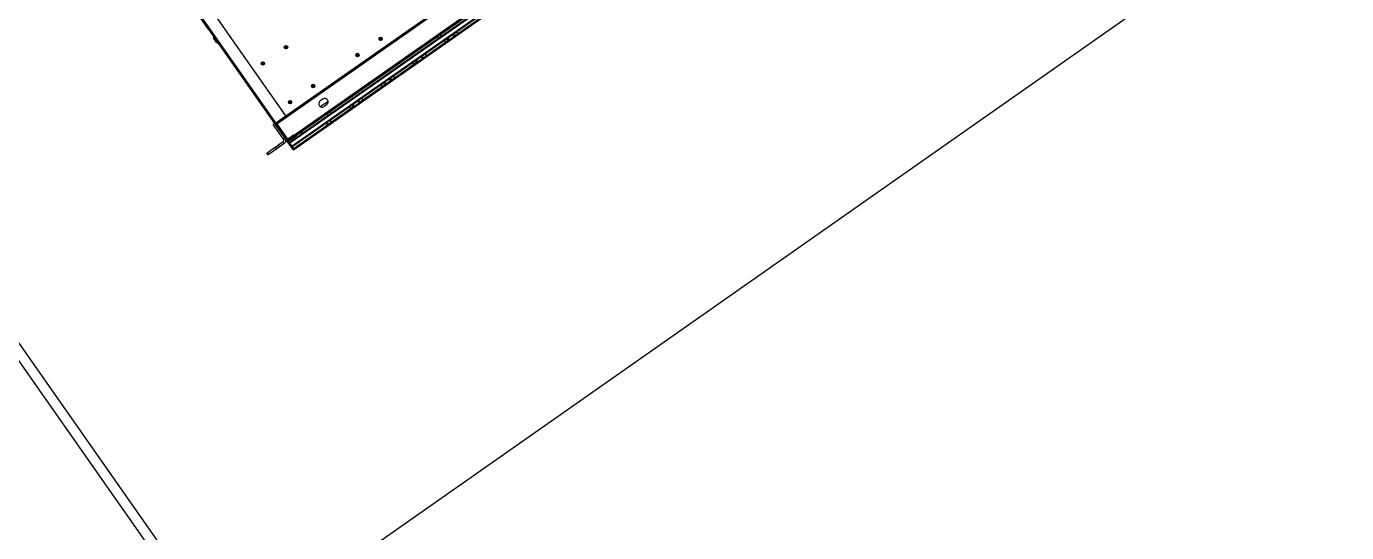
# Model space of a CAD drawing. Header units: millimetres. Extents: x 152904052 to 153933663, y 538271515 to 539240469.
# Drawn here: x 153464300 to 153468231, y 538576985 to 538578493 of the extents above; entities that cross this region are included whole.
import ezdxf

# ---------------------------------------------------------------- set-up
doc = ezdxf.new("R2010")
doc.units = ezdxf.units.MM
doc.layers.add('POWR', color=5, linetype='Continuous')

msp = doc.modelspace()

# ---------------------------------------------------------------- linework, layer by layer
at = {"layer": 'POWR', "color": 7}
for p, q in [((153465045.4, 538578202.6), (153467742, 538580090.8)), ((153465095.2, 538578168.1), (153467757.4, 538580032.3)), ((153465097.5, 538578164.8), (153467759.8, 538580028.9)), ((153465045.4, 538578202.6), (153466841, 538579459.9)), ((153465045.4, 538578202.6), (153466841, 538579459.9)), ((153465095.2, 538578168.1), (153466856.3, 538579401.3)), ((153465095.2, 538578168.1), (153466856.3, 538579401.3)), ((153465097.5, 538578164.8), (153466858.7, 538579398)), ((153465097.5, 538578164.8), (153466858.7, 538579398)), ((153466403.9, 538579078.1), (153465105.6, 538578169)), ((153465039.8, 538578203.7), (153464569.4, 538578875.4)), ((153465043.1, 538578206), (153464572.8, 538578877.8)), ((153465072.5, 538578226.6), (153464602.2, 538578898.3)), ((153464839.2, 538578488.9), (153464580.7, 538578858)), ((153465072.5, 538578226.6), (153465918.3, 538578818.9)), ((153465980.9, 538578772.2), (153465084.7, 538578144.7)), ((153465977.9, 538578772.7), (153465085.3, 538578147.7)), ((153465987.1, 538578763.4), (153465090.9, 538578135.9)), ((153465986.6, 538578760.4), (153465093.8, 538578135.4)), ((153465996.2, 538578755.5), (153465095.2, 538578124.6)), ((153464839.2, 538578488.9), (153464839.8, 538578489.3)), ((153464842.1, 538578484.8), (153464839.2, 538578488.9)), ((153464842.6, 538578485.2), (153464842.1, 538578484.8)), ((153465580.3, 538578468.7), (153465646.2, 538578514.8)), ((153465581.5, 538578467), (153465647.3, 538578513.2)), ((153464867.5, 538578444.4), (153464857.2, 538578459.2)), ((153464857.9, 538578463.4), (153464857.9, 538578463.3)), ((153464857.9, 538578463.3), (153464871.7, 538578443.7)), ((153464871.7, 538578443.7), (153464871.7, 538578443.7)), ((153464871.7, 538578443.7), (153464871.7, 538578443.7)), ((153465486.1, 538578402.7), (153465552, 538578448.8)), ((153465487.3, 538578401.1), (153465553.1, 538578447.2)), ((153465523.4, 538578461.5), (153465526.7, 538578456.7)), ((153465536.5, 538578463.6), (153465533.2, 538578468.4)), ((153465544.3, 538578450.8), (153465547.7, 538578445.8)), ((153465581.5, 538578467), (153465553.1, 538578447.2)), ((153465556.7, 538578451.6), (153465576.1, 538578465.2)), ((153465581.2, 538578476.6), (153465584.6, 538578471.7)), ((153465487, 538578410.6), (153465490.4, 538578405.7)), ((153465391.9, 538578336.8), (153465457.8, 538578382.9)), ((153465393.1, 538578335.1), (153465458.9, 538578381.2)), ((153465450.1, 538578384.8), (153465453.5, 538578379.9)), ((153465487.3, 538578401.1), (153465458.9, 538578381.2)), ((153465462.5, 538578385.7), (153465481.9, 538578399.3)), ((153465393.1, 538578335.1), (153465364.7, 538578315.3)), ((153465368.3, 538578319.7), (153465387.7, 538578333.3)), ((153465392.7, 538578344.7), (153465396.2, 538578339.7)), ((153465297.7, 538578270.8), (153465363.6, 538578316.9)), ((153465298.9, 538578269.2), (153465364.7, 538578315.3)), ((153465355.9, 538578318.8), (153465359.3, 538578313.9)), ((153465083.2, 538578265.4), (153465087.3, 538578268.3)), ((153465182.9, 538578276.5), (153465174.7, 538578270.7)), ((153465175.2, 538578254), (153465198.4, 538578270.3)), ((153465194.4, 538578260.1), (153465186.2, 538578254.3)), ((153465203.5, 538578204.8), (153465269.4, 538578250.9)), ((153465204.7, 538578203.2), (153465270.5, 538578249.3)), ((153465261.7, 538578252.9), (153465265.1, 538578248)), ((153465298.9, 538578269.2), (153465270.5, 538578249.3)), ((153465274.1, 538578253.7), (153465293.5, 538578267.4)), ((153465298.5, 538578278.7), (153465302, 538578273.8)), ((153465043.1, 538578206), (153465072.5, 538578226.6)), ((153465195.7, 538578232.1), (153465199, 538578227.3)), ((153465204.3, 538578212.7), (153465207.8, 538578207.8)), ((153465208.8, 538578234.2), (153465205.5, 538578238.9)), ((153465039.8, 538578203.7), (153465034.8, 538578200.3)), ((153465065.2, 538578156.8), (153465034.8, 538578200.3)), ((153465043.1, 538578206), (153465039.8, 538578203.7)), ((153465040.9, 538578202.1), (153465039.8, 538578203.7)), ((153465044.2, 538578204.4), (153465040.9, 538578202.1)), ((153465074.7, 538578153.8), (153465040.9, 538578202.1)), ((153465043, 538578206), (153465044.2, 538578204.4)), ((153465078, 538578156.1), (153465044.2, 538578204.4)), ((153465045.4, 538578202.6), (153465075.6, 538578159.5)), ((153465095.2, 538578168.1), (153465078.1, 538578156.1)), ((153465085.1, 538578154.6), (153465105.6, 538578169)), ((153465092.4, 538578168.6), (153465094, 538578169.8)), ((153465093.5, 538578167.1), (153465092.4, 538578168.6)), ((153465094, 538578169.8), (153465095.2, 538578168.1)), ((153465204.7, 538578203.2), (153465094.3, 538578125.9)), ((153465094.6, 538578128.1), (153465199.3, 538578201.4)), ((153465097.5, 538578164.8), (153465095.2, 538578168.1)), ((153465095.2, 538578168.1), (153465095.2, 538578168.1)), ((153465105.6, 538578169), (153465104.9, 538578170)), ((153465117.1, 538578177), (153465120.4, 538578172.2)), ((153465118.7, 538578178.1), (153465122, 538578173.4)), ((153465042.1, 538578133.3), (153465016.8, 538578115.6)), ((153465045.6, 538578128.4), (153465020.2, 538578110.7)), ((153465042.1, 538578133.3), (153465049.8, 538578138.7)), ((153465045.6, 538578128.4), (153465042.1, 538578133.3)), ((153465053.2, 538578133.8), (153465045.6, 538578128.4)), ((153465063.8, 538578148.5), (153465049.8, 538578138.7)), ((153465049.8, 538578138.7), (153465053.2, 538578133.8)), ((153465067.2, 538578143.6), (153465053.2, 538578133.8)), ((153465063.8, 538578148.5), (153465067.2, 538578143.6)), ((153465065.2, 538578156.8), (153465070.2, 538578160.3)), ((153465078, 538578156.1), (153465074.7, 538578153.8)), ((153465075.8, 538578152.2), (153465074.7, 538578153.8)), ((153465075.6, 538578159.5), (153465081.2, 538578158.5)), ((153465076.3, 538578152.5), (153465075.8, 538578152.2)), ((153465094.2, 538578126), (153465075.8, 538578152.2)), ((153465078.1, 538578156.1), (153465080.4, 538578152.8)), ((153465095.5, 538578126.9), (153465078.3, 538578151.4)), ((153465078.5, 538578152.1), (153465078.8, 538578151.7)), ((153465078.8, 538578151.7), (153465080.3, 538578152.7)), ((153465079.7, 538578152.3), (153465084.7, 538578145.1)), ((153465080.3, 538578152.7), (153465080.4, 538578152.8)), ((153465081, 538578151.8), (153465080.3, 538578152.7)), ((153465097.5, 538578164.8), (153465080.4, 538578152.8)), ((153465085.1, 538578154.6), (153465081, 538578151.8)), ((153465093.5, 538578167.1), (153465081.2, 538578158.5)), ((153465084.4, 538578155.6), (153465085.1, 538578154.6)), ((153465090.9, 538578135.9), (153465084.7, 538578144.7)), ((153465085.3, 538578147.7), (153465085.2, 538578147.6)), ((153465089.2, 538578157.5), (153465092.5, 538578152.7)), ((153465091.6, 538578135.3), (153465094, 538578131.8)), ((153465094, 538578131.8), (153465092.7, 538578130.9)), ((153465092.7, 538578130.9), (153465094.6, 538578128.1)), ((153465102.4, 538578159.6), (153465099, 538578164.4)), ((153465016.3, 538578115.2), (153465016.8, 538578115.6)), ((153465019.7, 538578110.3), (153465016.3, 538578115.2)), ((153465016.8, 538578115.6), (153465020.2, 538578110.7)), ((153465020.2, 538578110.7), (153465019.7, 538578110.3)), ((153465095.5, 538578126.9), (153465094.2, 538578126)), ((153465094.3, 538578125.9), (153465095.2, 538578124.6)), ((153465095.6, 538578126.8), (153465095.5, 538578126.9))]:
    msp.add_line(p, q, dxfattribs=at)
msp.add_lwpolyline([(153469780.4, 538584074.6), (153471663.2, 538581385.6), (153446937.2, 538564042.2), (153445040.3, 538566751.3), (153469780.4, 538584074.6)], dxfattribs=at)
for points in [[(153463125.1, 538579194.7), (153464845.8, 538576737.2), (153464026.7, 538576163.7), (153462305.9, 538578621.1)], [(153464804, 538576744.6), (153463116.8, 538579154.1), (153462346.8, 538578615), (153464034, 538576205.4)]]:
    msp.add_lwpolyline(points, close=True, dxfattribs=at)
for centre, radius in [((153465354.6, 538578455.9), 5.06), ((153465354.6, 538578455.9), 4.44), ((153465354.6, 538578455.9), 2.5), ((153465073, 538578430.8), 5.06), ((153465073, 538578430.8), 4.44), ((153465073, 538578430.8), 2.5), ((153465285.7, 538578407.7), 5.06), ((153465285.7, 538578407.7), 4.44), ((153465285.7, 538578407.7), 2.5), ((153465004.2, 538578382.7), 5.06), ((153465004.2, 538578382.7), 4.44), ((153465004.2, 538578382.7), 2.5), ((153465153.9, 538578315.3), 5.06), ((153465153.9, 538578315.3), 4.44), ((153465153.9, 538578315.3), 2.5), ((153465085.1, 538578267.2), 5.06), ((153465085.1, 538578267.2), 4.44), ((153465085.1, 538578267.2), 2.5)]:
    msp.add_circle(centre, radius, dxfattribs=at)
for centre, radius, start, end in [((153464859.6, 538578460.9), 3, 125, 215), ((153464870, 538578446.1), 3, 215, 305), ((153465547.4, 538578455.4), 8, 305, 20.5225), ((153465547.4, 538578455.4), 10, 305, 23.463), ((153465575.7, 538578475.2), 10, 226.537, 305), ((153465575.7, 538578475.2), 8, 229.4775, 305), ((153465453.2, 538578389.4), 8, 305, 20.5225), ((153465453.2, 538578389.4), 10, 305, 23.463), ((153465481.5, 538578409.3), 10, 226.537, 305), ((153465481.5, 538578409.3), 8, 229.4775, 305), ((153465359, 538578323.5), 8, 305, 20.5225), ((153465359, 538578323.5), 10, 305, 23.463), ((153465387.3, 538578343.3), 10, 226.537, 305), ((153465387.3, 538578343.3), 8, 229.4775, 305), ((153465180.5, 538578262.5), 10, 125, 305), ((153465188.6, 538578268.3), 10, 305, 125), ((153465264.8, 538578257.5), 8, 305, 20.5225), ((153465264.8, 538578257.5), 10, 305, 23.463), ((153465293.1, 538578277.3), 10, 226.537, 305), ((153465293.1, 538578277.3), 8, 229.4775, 305), ((153465198.9, 538578211.4), 10, 226.537, 305), ((153465198.9, 538578211.4), 8, 229.4775, 305), ((153465060.3, 538578153.4), 6, 305, 35), ((153465060.3, 538578153.4), 12, 305, 35), ((153465078.1, 538578156.2), 4.1, 215, 305), ((153465077.6, 538578153.4), 2.1, 215, 305), ((153465078.1, 538578156.2), 0.1, 215, 305), ((153465092.6, 538578137.1), 2.1, 215, 305)]:
    msp.add_arc(centre, radius, start, end, dxfattribs=at)
for points in [[(153465085.2, 538578147.6), (153465085, 538578147.5), (153465084.6, 538578147.1), (153465084.3, 538578146.3), (153465084.3, 538578145.4), (153465084.6, 538578145), (153465084.7, 538578144.7)], [(153465084.7, 538578144.7), (153465084.7, 538578145), (153465084.7, 538578145.7), (153465084.7, 538578146.6), (153465084.9, 538578147.3), (153465085.2, 538578147.6), (153465085.3, 538578147.7)]]:
    msp.add_open_spline(points, degree=3, dxfattribs=at)
msp.add_open_spline([(153465093.8, 538578135.4), (153465093.7, 538578135.3), (153465093.4, 538578135.1), (153465092.7, 538578135.2), (153465091.8, 538578135.5), (153465091.2, 538578135.7), (153465090.9, 538578135.9)], degree=3, knots=[0, 0, 0, 0, 0.230728, 0.485563, 0.740459, 1, 1, 1, 1], dxfattribs=at)

doc.saveas('drawing.dxf')
